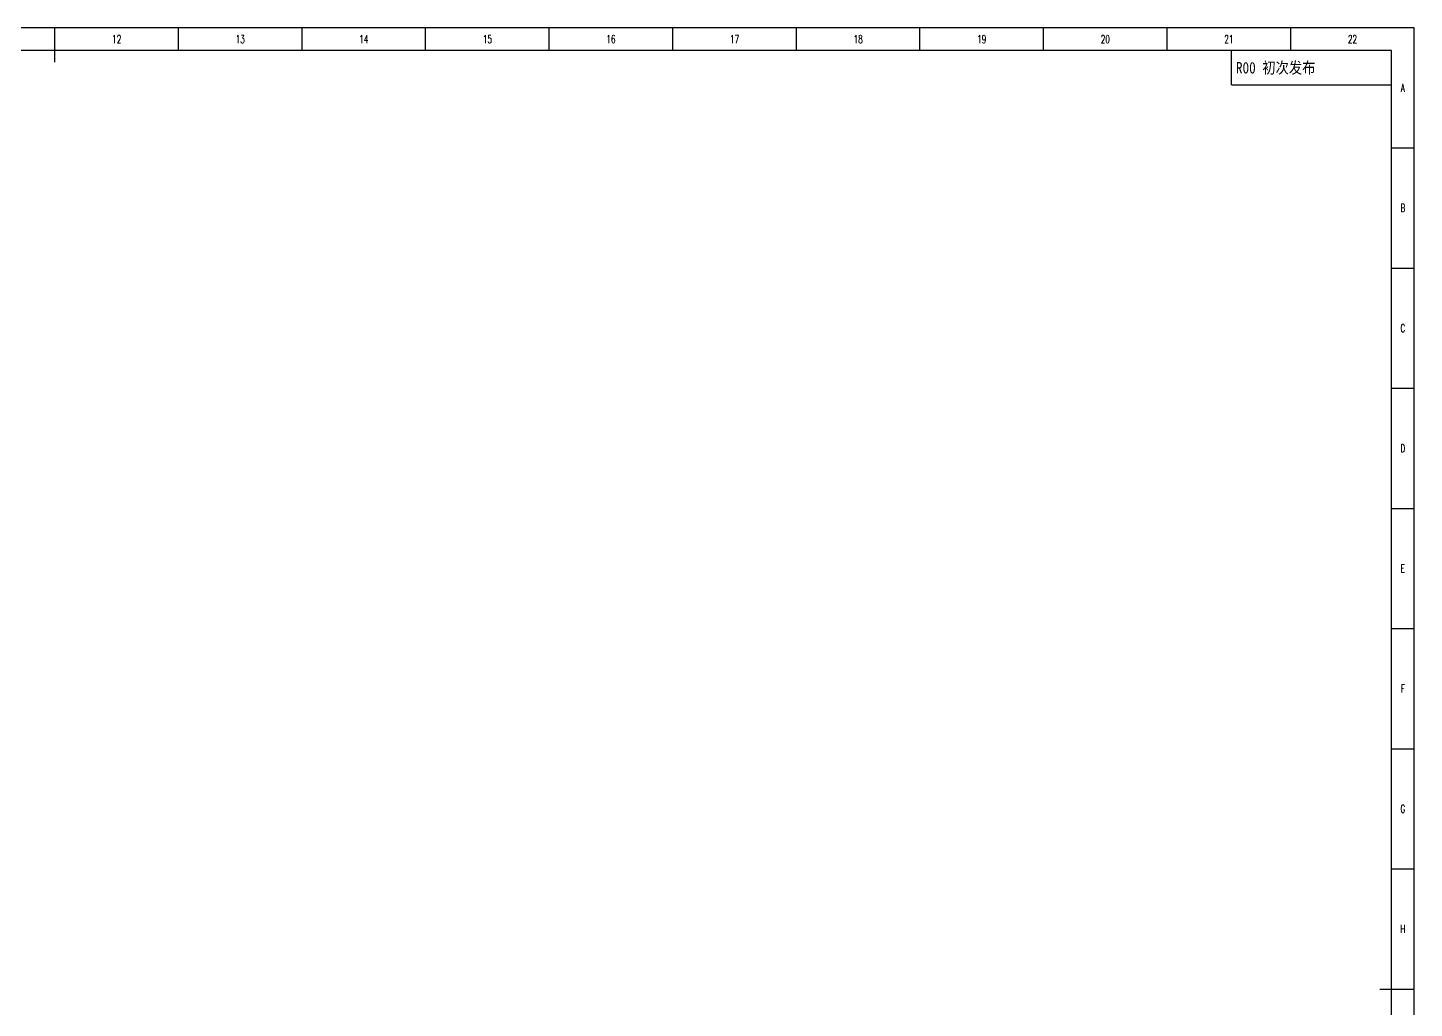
# Model space of a CAD drawing. Header units: millimetres. Extents: x 0 to 1189, y 0 to 841.
# Drawn here: x 583 to 1189, y 412 to 841 of the extents above; entities that cross this region are included whole.
import ezdxf
from ezdxf.enums import TextEntityAlignment as Align

# ---------------------------------------------------------------- set-up
doc = ezdxf.new("R2010")
doc.units = ezdxf.units.MM
doc.layers.add('PDM_Title', color=7, linetype='Continuous')
doc.styles.add('HZ', font='TXT.SHX', dxfattribs={"width": 0.667, "bigfont": 'HZTXT.SHX'})
doc.styles.add('pdmHT', font='SIMHEI.TTF')

# ---------------------------------------------------------------- blocks, each defined once
blk = doc.blocks.new('FitPDM_DWGFrame')
at = {"layer": 'PDM_Title', "color": 2}
for p, q in [((1189, 841), (0, 841)), ((648.55, 831), (648.55, 841)), ((702.59, 831), (702.59, 841)), ((756.64, 831), (756.64, 841)), ((810.68, 831), (810.68, 841)), ((864.73, 831), (864.73, 841)), ((918.77, 831), (918.77, 841)), ((972.82, 831), (972.82, 841)), ((1026.86, 831), (1026.86, 841)), ((1080.91, 831), (1080.91, 841)), ((1134.95, 831), (1134.95, 841)), ((1189, 0), (1189, 841)), ((1179, 788.44), (1189, 788.44)), ((1179, 735.87), (1189, 735.87)), ((1179, 683.31), (1189, 683.31)), ((1179, 630.75), (1189, 630.75)), ((1179, 578.19), (1189, 578.19)), ((1179, 525.62), (1189, 525.62)), ((1179, 473.06), (1189, 473.06))]:
    blk.add_line(p, q, dxfattribs=at)
at = {"layer": 'PDM_Title', "color": 0}
for p, q in [((594.5, 826), (594.5, 841)), ((1179, 831), (25, 831)), ((1109, 816), (1109, 831)), ((1179, 10), (1179, 831)), ((1109, 816), (1179, 816)), ((1174, 420.5), (1189, 420.5))]:
    blk.add_line(p, q, dxfattribs=at)
at = {"layer": 'PDM_Title', "color": 2, "style": 'HZ', "width": 0.667}
for s, p in [('12', (621.52, 836)), ('13', (675.57, 836)), ('14', (729.61, 836)), ('15', (783.66, 836)), ('16', (837.7, 836)), ('17', (891.75, 836)), ('18', (945.8, 836)), ('19', (999.84, 836)), ('20', (1053.89, 836)), ('21', (1107.93, 836)), ('22', (1161.98, 836)), ('A', (1184, 814.72)), ('B', (1184, 762.16)), ('C', (1184, 709.59)), ('D', (1184, 657.03)), ('E', (1184, 604.47)), ('F', (1184, 551.91)), ('G', (1184, 499.34)), ('H', (1184, 446.78))]:
    blk.add_text(s, height=3.5, dxfattribs=at).set_placement(p, align=Align.MIDDLE_CENTER)
at = {"layer": 'PDM_Title', "color": 2, "style": 'pdmHT', "width": 0.85}
blk.add_text('R00 初次发布', height=5, dxfattribs=at).set_placement((1111, 821))

msp = doc.modelspace()

# ---------------------------------------------------------------- block references
at = {"layer": 'PDM_Title'}
msp.add_blockref('FitPDM_DWGFrame', (0, 0), dxfattribs=at)

doc.saveas('drawing.dxf')
